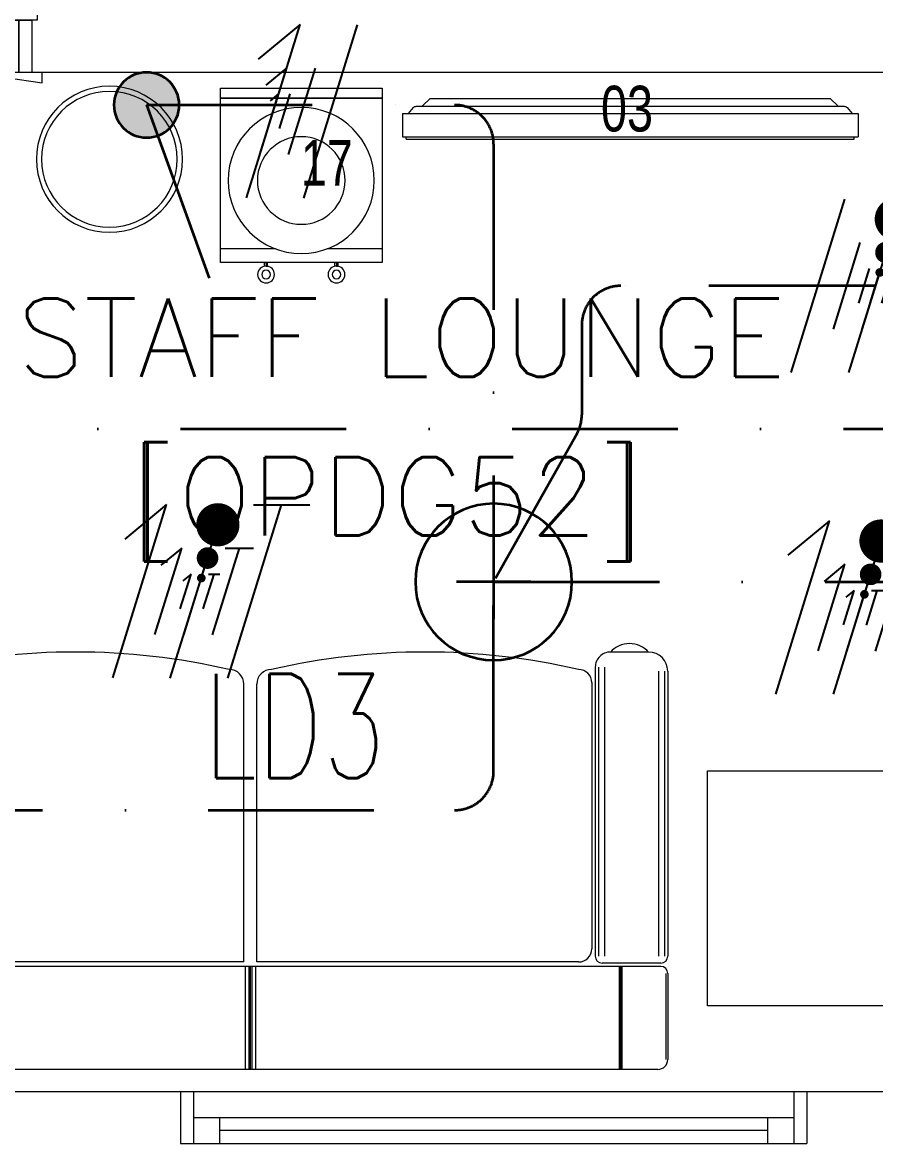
# Model space of a CAD drawing. Header units: inches. Extents: x -12418 to 183584, y -29325 to 19878.
# Drawn here: x 22560 to 24195, y -947 to 1201 of the extents above; entities that cross this region are included whole.
import ezdxf
from ezdxf import colors
from ezdxf.entities.mleader import LeaderData, LeaderLine
from ezdxf.enums import TextEntityAlignment as Align
from ezdxf.math import Vec2, Vec3

# ---------------------------------------------------------------- set-up
doc = ezdxf.new("R2010")
doc.units = ezdxf.units.IN
doc.header["$LTSCALE"] = 25
doc.header["$MEASUREMENT"] = 0
doc.linetypes.add('DASHDOT', pattern=[25.4, 12.7, -6.35, 0, -6.35])
doc.layers.get('0').update_dxf_attribs({"color": 8})
for name, color, linetype, lineweight in [('00-Ground Floor$0$72_EGR_BASE_TEXT', 252, 'Continuous', 5), ('00-Ground Floor$0$72_EGR_EQP_TAG', 142, 'Continuous', 5), ('00-Ground Floor$0$Aluminum', 251, 'Continuous', 5), ('00-Ground Floor$0$LOADING', 253, 'Continuous', 5), ('00-Ground Floor$0$Walls', 251, 'Continuous', 5), ('00-Ground Floor$0$Wooden Joinery', 251, 'Continuous', 5), ('E-LITE-CIRC-NUMB', 6, 'Continuous', 25), ('E-LITE-CLNG @ 100', 150, 'Continuous', 35), ('E-LITE-CLNG-CNDT', 6, 'DASHDOT', 35), ('E-LITE-CTRL', 6, 'Continuous', 25), ('E-LITE-IDEN', 6, 'Continuous', 25), ('E-LITE-SWCH @ 100', 3, 'Continuous', 35), ('E-LITE-TEXT', 6, 'Continuous', 25), ('E-POWR-WIRE', 6, 'Continuous', 25), ('E-POWR-WIRE @ 100', 6, 'Continuous', 25), ('E-POWR-WIRE @ 20', 6, 'Continuous', 25), ('E-POWR-WIRE @ 50', 6, 'Continuous', 25)]:
    doc.layers.add(name, color=color, linetype=linetype, lineweight=lineweight)
doc.styles.add('00-Ground Floor$0$SIMPLEX', font='SIMPLEX.shx', dxfattribs={"height": 150})
doc.styles.add('00-Ground Floor$0$X3G_ENTITY_257CFD', font='swisscl.ttf', dxfattribs={"height": 200})
doc.styles.add('DC_Elc_Romans', font='elc_romans.shx', dxfattribs={"width": 0.7})
doc.styles.add('DC_Simplex', font='SIMPLEX.shx', dxfattribs={"width": 0.7})

# ---------------------------------------------------------------- blocks, each defined once
blk = doc.blocks.new('00-Ground Floor$0$A$C72370EFE')
at = {"layer": '00-Ground Floor$0$Wooden Joinery'}
for p, q in [((-0.01, -0.04), (-0.02, -0.04)), ((-0.01, -0.03), (-0.01, -0.07)), ((0, -0.03), (-0.01, -0.03)), ((0.04, -0.03), (0.05, -0.03)), ((0.05, -0.03), (0.05, -0.07)), ((0.05, -0.04), (0.06, -0.04)), ((-0.01, -0.06), (-0.02, -0.06)), ((0.05, -0.06), (0.06, -0.06)), ((-0.05, -0.07), (-0.05, -0.16)), ((-0.03, -0.07), (-0.03, -0.16)), ((0, -0.07), (-0.01, -0.07)), ((0.04, -0.07), (0.05, -0.07)), ((0.07, -0.07), (0.07, -0.16)), ((0.09, -0.07), (0.09, -0.16)), ((-0.01, -0.17), (-0.02, -0.17)), ((-0.01, -0.17), (-0.01, -0.19)), ((0.05, -0.17), (0.06, -0.17)), ((0.05, -0.17), (0.05, -0.19)), ((-0.01, -0.19), (-0.02, -0.19)), ((0.05, -0.19), (0.06, -0.19))]:
    blk.add_line(p, q, dxfattribs=at)
for centre, radius, start, end in [((-0.02, -0.07), 0.03, 90, 180), ((0.06, -0.07), 0.03, 0, 90), ((-0.02, -0.07), 0.01, 90, 180), ((0.06, -0.07), 0.01, 0, 90), ((-0.02, -0.16), 0.03, 180, 270), ((-0.02, -0.16), 0.01, 180, 270), ((0.06, -0.16), 0.01, 270, 0), ((0.06, -0.16), 0.03, 270, 0)]:
    blk.add_arc(centre, radius, start, end, dxfattribs=at)
blk = doc.blocks.new('00-Ground Floor$0$A$C5DAD61B4')
at = {"layer": '00-Ground Floor$0$Wooden Joinery'}
for points in [[(80, 959.1), (80, 969.1), (10, 979.1), (10, 959.1)], [(940, 959.1), (940, 969.1), (1010, 979.1), (1010, 959.1)], [(70, 859.1), (70, 849.1), (0, 839.1), (0, 859.1)], [(120, 859.1), (120, 0), (80, 0), (80, 859.1)], [(950, 859.1), (950, 849.1), (1020, 839.1), (1020, 859.1)]]:
    blk.add_lwpolyline(points, close=True, dxfattribs=at)
for points in [[(45, 859.1), (45, 959.1), (20, 959.1), (20, 859.1), (45, 859.1)], [(45, 859.1), (80, 859.1), (80, 899.1), (90, 899.1), (90, 959.1), (45, 959.1), (45, 859.1)], [(975, 859.1), (940, 859.1), (940, 899.1), (930, 899.1), (930, 959.1), (975, 959.1), (975, 859.1)], [(975, 859.1), (975, 959.1), (1000, 959.1), (1000, 859.1), (975, 859.1)]]:
    blk.add_lwpolyline(points, dxfattribs=at)
blk.add_arc((80, 859.1), 860, 272.666, 0, dxfattribs=at)
at = {"layer": '00-Ground Floor$0$Wooden Joinery', "xscale": 999.9999999998854, "yscale": 999.9999999998854, "zscale": 999.9999999998854, "rotation": 180}
blk.add_blockref('00-Ground Floor$0$A$C72370EFE', (120, 0), dxfattribs=at)
blk = doc.blocks.new('00-Ground Floor$0$GF21008-P')
at = {"layer": '00-Ground Floor$0$LOADING'}
for p, q in [((-0.7709, 0), (0.7906, 0)), ((-0.7019, -0.1974), (-0.7019, 0)), ((-0.6994, -0.1974), (-0.6994, 0)), ((-0.6968, -0.1974), (-0.6968, 0)), ((0, -0.1974), (0, 0)), ((0.0069, -0.1974), (0.0069, 0)), ((0.0099, -0.1974), (0.0099, 0)), ((0.0128, -0.1974), (0.0128, 0)), ((0.0197, -0.1974), (0.0197, 0)), ((-0.79, -0.1841), (-0.79, -0.0191)), ((-0.7866, -0.1841), (-0.7866, -0.0191)), ((-0.7767, -0.1974), (0.7964, -0.1974)), ((-0.7767, -0.2037), (-0.6644, -0.2037)), ((-0.6191, -0.2059), (-0.0026, -0.2059)), ((-0.0026, -0.2059), (-0.0026, -0.7385)), ((0.0223, -0.2059), (0.0223, -0.7385)), ((0.0223, -0.2059), (0.639, -0.2059)), ((-0.79, -0.7634), (-0.79, -0.217)), ((-0.784, -0.7634), (-0.784, -0.217)), ((-0.7722, -0.7634), (-0.7722, -0.217)), ((-0.6689, -0.7712), (-0.6689, -0.217)), ((-0.6571, -0.7712), (-0.6571, -0.217)), ((-0.6512, -0.7712), (-0.6512, -0.217)), ((-0.6444, -0.7413), (-0.6444, -0.2312)), ((-0.7533, -0.8), (-0.68, -0.8))]:
    blk.add_line(p, q, dxfattribs=at)
for centre, radius, start, end in [((-0.7709, -0.0191), 0.0191, 90, 180), ((-0.7767, -0.1841), 0.0133, 180, 270), ((-0.7767, -0.217), 0.0133, 90, 180), ((-0.6644, -0.217), 0.0133, 0, 90), ((-0.6191, -0.2312), 0.0253, 90, 180), ((-0.6191, -0.7413), 0.0253, 180, 270), ((-0.0307, -0.7385), 0.0281, 270, 0), ((0.0504, -0.7385), 0.0281, 180, 270), ((-0.7533, -0.7634), 0.0366, 180, 270), ((-0.68, -0.7712), 0.0288, 270, 0), ((-0.3249, 0.51), 1.31, 257.0217, 282.9783), ((0.3447, 0.5106), 1.3106, 257.0246, 282.9754), ((-0.7167, -0.7662), 0.0499, 222.6462, 317.3538)]:
    blk.add_arc(centre, radius, start, end, dxfattribs=at)
blk = doc.blocks.new('00-Ground Floor$0$DM15862C-P')
at = {"lineweight": 0}
for p, q in [((-0.3835, 0), (-0.3983, -0.0149)), ((0.3835, 0), (-0.3835, 0)), ((0.3835, 0), (0.3983, -0.0149)), ((-0.4157, -0.0175), (-0.4256, -0.0287)), ((0.41, -0.0149), (-0.4099, -0.0149)), ((0.4157, -0.0175), (0.4254, -0.0287)), ((-0.4367, -0.0287), (-0.4367, -0.0734)), ((0.4365, -0.0287), (-0.4367, -0.0287)), ((0.4365, -0.0287), (0.4365, -0.0734)), ((0.4365, -0.0734), (-0.4367, -0.0734)), ((-0.4291, -0.078), (-0.4291, -0.0734)), ((0.429, -0.078), (-0.4291, -0.078)), ((0.429, -0.078), (0.429, -0.0734))]:
    blk.add_line(p, q, dxfattribs=at)
for points in [[(-0.4099, -0.0149), (-0.4121, -0.0149), (-0.4141, -0.0158), (-0.4157, -0.0175)], [(0.4157, -0.0175), (0.4141, -0.0158), (0.4121, -0.0149), (0.41, -0.0149)]]:
    blk.add_open_spline(points, degree=3, dxfattribs=at)
blk = doc.blocks.new('00-Ground Floor$0$WATER DISPENSER1')
at = {"layer": '00-Ground Floor$0$LOADING'}
for p, q in [((39.296, -0.3448), (39.1904, -0.3448)), ((39.5004, -0.3448), (39.3949, -0.3448))]:
    blk.add_line(p, q, dxfattribs=at)
blk.add_lwpolyline([(39.5004, -0.6333), (39.5004, -0.3183), (39.1904, -0.3183), (39.1904, -0.6333), (39.5004, -0.6333)], dxfattribs=at)
for points in [[(39.2749, -0.3183), (39.278, -0.3183), (39.278, -0.3118), (39.2749, -0.3118)], [(39.281, -0.3183), (39.278, -0.3183), (39.278, -0.3118), (39.281, -0.3118)], [(39.4098, -0.3183), (39.4129, -0.3183), (39.4129, -0.3118), (39.4098, -0.3118)], [(39.416, -0.3183), (39.4129, -0.3183), (39.4129, -0.3118), (39.416, -0.3118)], [(39.5004, -0.6333), (39.1904, -0.6333), (39.1904, -0.6529), (39.5004, -0.6529)]]:
    blk.add_lwpolyline(points, close=True, dxfattribs=at)
for centre, radius in [((39.278, -0.2956), 0.0161), ((39.278, -0.2956), 0.00834), ((39.4129, -0.2956), 0.0161), ((39.4129, -0.2956), 0.00834), ((39.3454, -0.4758), 0.14), ((39.3454, -0.4758), 0.084)]:
    blk.add_circle(centre, radius, dxfattribs=at)
blk = doc.blocks.new('00-Ground Floor$0$WM00001-P')
at = {"layer": '00-Ground Floor$0$LOADING'}
for radius in [0.14, 0.13]:
    blk.add_circle((0, 0), radius, dxfattribs=at)
blk = doc.blocks.new('00-Ground Floor$0$A$C37be4daf')
at = {"layer": '00-Ground Floor$0$Aluminum'}
for p, q in [((1416, 598.2), (216, 598.2)), ((241, 498.2), (241, 598.2)), ((291, 548.2), (291, 598.2)), ((1341, 548.2), (1341, 598.2)), ((1391, 498.2), (1391, 598.2)), ((291, 573.2), (1341, 573.2)), ((1391, 548.2), (241, 548.2)), ((1416, 498.2), (216, 498.2))]:
    blk.add_line(p, q, dxfattribs=at)
at = {"layer": '00-Ground Floor$0$Walls'}
for p, q in [((216, 498.2), (216, 598.2)), ((1416, 498.2), (1416, 598.2))]:
    blk.add_line(p, q, dxfattribs=at)
blk = doc.blocks.new('00-Ground Floor')
at = {"layer": '00-Ground Floor$0$LOADING', "elevation": 0}
blk.add_lwpolyline([(24322.9, -683.3), (23872.9, -683.3), (23872.9, -233.3), (24322.9, -233.3)], close=True, dxfattribs=at)
at = {"layer": '00-Ground Floor$0$Walls'}
for p, q in [((22577.9, 1205.7, 0), (22577.9, 1105.7, 0)), ((25427.9, 1105.7, 0), (22577.9, 1105.7, 0)), ((21497.9, -847.4, 0), (25427.9, -847.4, 0))]:
    blk.add_line(p, q, dxfattribs=at)
at = {"rotation": 180}
blk.add_blockref('00-Ground Floor$0$A$C37be4daf', (24278.9, -349.2, 0), dxfattribs=at)
at = {"layer": '00-Ground Floor$0$LOADING', "extrusion": (-2.24546e-18, -2.24019e-05, -1), "xscale": 1000, "yscale": 1000, "zscale": 1000, "rotation": 270}
blk.add_blockref('00-Ground Floor$0$WM00001-P', (-22726.7, 939.2, 0), dxfattribs=at)
at = {"layer": '00-Ground Floor$0$LOADING', "yscale": 1000, "zscale": 1000}
for name, p, xscale, rotation in [('00-Ground Floor$0$WATER DISPENSER1', (-16251.2, 422.7), -1000, 180), ('00-Ground Floor$0$GF21008-P', (23006.5, -805.3), 1000, 179.9999999999998)]:
    blk.add_blockref(name, p, dxfattribs=dict(at, xscale=xscale, rotation=rotation))
at = {"layer": '00-Ground Floor$0$LOADING', "xscale": -1000, "yscale": 1000, "zscale": 1000}
blk.add_blockref('00-Ground Floor$0$DM15862C-P', (23724.5, 1055.7, 0), dxfattribs=at)
at = {"layer": '00-Ground Floor$0$Wooden Joinery'}
blk.add_blockref('00-Ground Floor$0$A$C5DAD61B4', (21577.9, 246.6, 0), dxfattribs=at)
at = {"layer": '00-Ground Floor$0$72_EGR_BASE_TEXT', "char_height": 150, "attachment_point": 2, "style": '00-Ground Floor$0$SIMPLEX'}
for s, insert in [('STAFF LOUNGE', (23285.9, 672.2)), ('[OPDG52]', (23259.3, 368.2, 0))]:
    blk.add_mtext(s, dxfattribs=dict(at, insert=insert))
at = {"layer": '00-Ground Floor$0$72_EGR_EQP_TAG', "char_height": 87.47, "attachment_point": 2, "style": '00-Ground Floor$0$X3G_ENTITY_257CFD'}
for s, insert in [('03', (23718.4, 1080, 0)), ('17', (23143.2, 976.2, 0))]:
    blk.add_mtext(s, dxfattribs=dict(at, insert=insert))
blk = doc.blocks.new('*U264')
for p, q in [((0, -0.711), (0, 0.711)), ((0.711, 0), (-0.711, 0))]:
    blk.add_line(p, q)
blk.add_circle((0, 0), 1.5)
at = {"layer": 'E-LITE-CIRC-NUMB', "style": 'DC_Simplex', "width": 0.7, "flags": 8}
blk.add_attdef('CIRCUIT', text='', height=2, rotation=360, dxfattribs=at).set_placement((-3.364, 1.5), align=Align.RIGHT)
at = {"layer": 'E-LITE-CTRL', "style": 'DC_Simplex', "width": 0.7, "flags": 8}
blk.add_attdef('CONTROL', (3.364, -3.498), '', height=2, rotation=360, dxfattribs=at)
at = {"layer": 'E-LITE-IDEN', "style": 'DC_Simplex', "width": 0.7, "flags": 8}
blk.add_attdef('TYPE', (3.364, 1.5), '', height=2, rotation=360, dxfattribs=at)
blk = doc.blocks.new('*U46')
blk.add_hatch(color=256).paths.add_polyline_path([(0.625, 0.625, 1), (-0.625, 0.625, 1)])
blk.add_line((0, 0.625), (1.2, 3.947))
blk.add_circle((0, 0.625), 0.625)
at = {"layer": 'E-LITE-CTRL', "style": 'DC_Simplex', "width": 0.7, "flags": 8}
blk.add_attdef('CONTROL', (-26.627, -10.116), '', height=2, rotation=360, dxfattribs=at)
at = {"layer": 'E-LITE-IDEN', "style": 'DC_Simplex', "width": 0.7, "flags": 8}
blk.add_attdef('TYPE', text='', height=2, rotation=360, dxfattribs=at).set_placement((-31.991, -10.116), align=Align.RIGHT)
blk = doc.blocks.new('DC_Arrow-ArrowEllipse')
at = {"color": 0}
blk.add_ellipse((0, 0), major_axis=(0.4, 0), ratio=0.4, dxfattribs=at)
at = {"color": 0, "ltscale": 0.5}
blk.add_solid([(-1.4, 0.167), (-0.4, 0), (-1.4, -0.167)], dxfattribs=at)
blk = doc.blocks.new('*U77')
for p, q in [((-0.515, -1.66), (0.515, 1.66)), ((0.515, 1.66), (-0.287, 1.001)), ((0.587, -1.663), (1.617, 1.658))]:
    blk.add_line(p, q)
blk = doc.blocks.new('*U1201')
at = {"layer": 'E-POWR-WIRE @ 100', "xscale": 100, "yscale": 100, "zscale": 100}
blk.add_blockref('*U77', (23040.6, 1031.2, 0), dxfattribs=at)
at = {"layer": 'E-POWR-WIRE @ 20', "xscale": 20, "yscale": 20, "zscale": 20}
blk.add_blockref('*U77', (23040.6, 1031.2, 0), dxfattribs=at)
at = {"layer": 'E-POWR-WIRE @ 50', "xscale": 50, "yscale": 50, "zscale": 50}
blk.add_blockref('*U77', (23040.6, 1031.2, 0), dxfattribs=at)
blk = doc.blocks.new('*U76')
for p, q in [((-1.617, -1.658), (-0.587, 1.663)), ((-0.515, -1.66), (0.515, 1.66)), ((0.587, -1.663), (1.617, 1.658)), ((1.078, 1.659), (2.157, 1.657))]:
    blk.add_line(p, q)
at = {"const_width": 0.414}
blk.add_lwpolyline([(0.19, 1.278, 1), (0.604, 1.277, 1)], format="xyb", close=True, dxfattribs=at)
blk = doc.blocks.new('*U1247')
at = {"layer": 'E-POWR-WIRE @ 100', "xscale": 100, "yscale": 100, "zscale": 100}
blk.add_blockref('*U76', (24194.8, 696.6, 0), dxfattribs=at)
at = {"layer": 'E-POWR-WIRE @ 20', "xscale": 20, "yscale": 20, "zscale": 20}
blk.add_blockref('*U76', (24194.8, 696.6, 0), dxfattribs=at)
at = {"layer": 'E-POWR-WIRE @ 50', "xscale": 50, "yscale": 50, "zscale": 50}
blk.add_blockref('*U76', (24194.8, 696.6, 0), dxfattribs=at)
blk = doc.blocks.new('*U74')
for p, q in [((-1.617, -1.658), (-0.587, 1.663)), ((-0.587, 1.663), (-1.389, 1.004)), ((-0.515, -1.66), (0.515, 1.66)), ((0.587, -1.663), (1.617, 1.658)), ((1.078, 1.659), (2.157, 1.657))]:
    blk.add_line(p, q)
at = {"const_width": 0.414}
blk.add_lwpolyline([(0.19, 1.278, 1), (0.604, 1.277, 1)], format="xyb", close=True, dxfattribs=at)
blk = doc.blocks.new('*U1252')
at = {"layer": 'E-POWR-WIRE @ 100', "xscale": 100, "yscale": 100, "zscale": 100}
blk.add_blockref('*U74', (22894.8, 110.9), dxfattribs=at)
at = {"layer": 'E-POWR-WIRE @ 20', "xscale": 20, "yscale": 20, "zscale": 20}
blk.add_blockref('*U74', (22894.8, 110.9), dxfattribs=at)
at = {"layer": 'E-POWR-WIRE @ 50', "xscale": 50, "yscale": 50, "zscale": 50}
blk.add_blockref('*U74', (22894.8, 110.9), dxfattribs=at)
blk = doc.blocks.new('*U1253')
at = {"layer": 'E-POWR-WIRE @ 100', "xscale": 100, "yscale": 100, "zscale": 100}
blk.add_blockref('*U74', (24165.4, 79.7), dxfattribs=at)
at = {"layer": 'E-POWR-WIRE @ 20', "xscale": 20, "yscale": 20, "zscale": 20}
blk.add_blockref('*U74', (24165.4, 79.7), dxfattribs=at)
at = {"layer": 'E-POWR-WIRE @ 50', "xscale": 50, "yscale": 50, "zscale": 50}
blk.add_blockref('*U74', (24165.4, 79.7), dxfattribs=at)

msp = doc.modelspace()

# ---------------------------------------------------------------- linework, layer by layer
at = {"layer": 'E-LITE-CLNG-CNDT', "elevation": 0}
for points in [[(22797.9, 1043.2), (23387.9, 1043.2, -0.414214), (23462.9, 968.2), (23462.9, 129.1)], [(26097.9, 696.6), (23706.8, 696.6, 0.414214), (23631.8, 621.6), (23631.8, 449.2, -0.128716), (23622.2, 412.5), (23462.9, 129.1)], [(19665.6, 129.1), (19665.6, -233.4, 0.414214), (19740.6, -308.4), (23387.9, -308.4, 0.414214), (23462.9, -233.4), (23462.9, 129.1)]]:
    msp.add_lwpolyline(points, format="xyb", dxfattribs=at)
at = {"layer": 'E-LITE-CLNG-CNDT', "color": 1, "elevation": 0}
msp.add_lwpolyline([(22152.9, 129.1), (22152.9, 347.6, -0.414214), (22227.9, 422.6), (27610.2, 422.6, -0.267949), (27675.1, 385.1), (27822.9, 129.1)], format="xyb", dxfattribs=at)
at = {"layer": 'E-LITE-CLNG-CNDT', "elevation": 0}
msp.add_lwpolyline([(23462.9, 129.1), (24772.9, 129.1)], dxfattribs=at)

# ---------------------------------------------------------------- block references
at = {"layer": 'E-LITE-CLNG @ 100'}
ref = msp.add_blockref('*U264', (23462.9, 129.1, 0), dxfattribs=dict(at, xscale=-100, yscale=100, zscale=100, rotation=180))
ref.add_attrib('TYPE', 'LD3', (22907.2, -247, 0), dxfattribs={"layer": 'E-LITE-IDEN', "height": 200, "rotation": 0, "style": 'DC_Simplex', "width": 0.7, "flags": 8})
at = {"layer": 'E-LITE-CLNG-CNDT', "color": 1}
msp.add_blockref('00-Ground Floor', (0, 0), dxfattribs=at)
at = {"layer": 'E-LITE-SWCH @ 100', "xscale": -100, "yscale": 100, "zscale": 100, "rotation": 180}
msp.add_blockref('*U46', (22797.9, 1105.7, 0), dxfattribs=at)
at = {"layer": 'E-POWR-WIRE'}
for name in ['*U1201', '*U1247', '*U1252', '*U1253']:
    msp.add_blockref(name, (0, 0), dxfattribs=at)

# ---------------------------------------------------------------- leaders
at = {"layer": 'E-LITE-TEXT'}
ml = msp.add_multileader_mtext('Standard', dxfattribs=at)
ml.set_content('TO LP-GF/L18', color=256, style='DC_Elc_Romans')
ml.set_leader_properties(color=45)
ml.set_arrow_properties(name='DC_Arrow-ArrowEllipse')
ml.build(insert=Vec2(0, 0))
ml.multileader.update_dxf_attribs({"dogleg_length": 2, "arrow_head_size": 200, "scale": 100})
ctx = ml.context
ctx.base_point, ctx.scale, ctx.char_height, ctx.arrow_head_size, ctx.landing_gap_size, ctx.plane_origin = Vec3(21800, 1346.8), 100, 200, 200, 200, Vec3(11521, 5620.1)
notes = []
notes.append((ctx, [(0, (1, 1, 0), (21600, 1346.8), (1, 0), 200, [(0, [(21060.9, 1800)], 0, [])])]))
ctx.mtext.insert, ctx.mtext.flow_direction = Vec3(22000, 1480.2), 5
for ctx, leaders in notes:
    for number, flags, end, landing, length, lines in leaders:
        leader = LeaderData()
        leader.index, (leader.has_last_leader_line, leader.has_dogleg_vector, leader.attachment_direction) = number, flags
        leader.last_leader_point, leader.dogleg_vector, leader.dogleg_length = Vec3(end), Vec3(landing), length
        for number, points, colour, breaks in lines:
            line = LeaderLine()
            line.index, line.vertices, line.color, line.breaks = number, Vec3.list(points), colors.encode_raw_color(colour), breaks
            leader.lines.append(line)
        ctx.leaders.append(leader)

doc.saveas('drawing.dxf')
